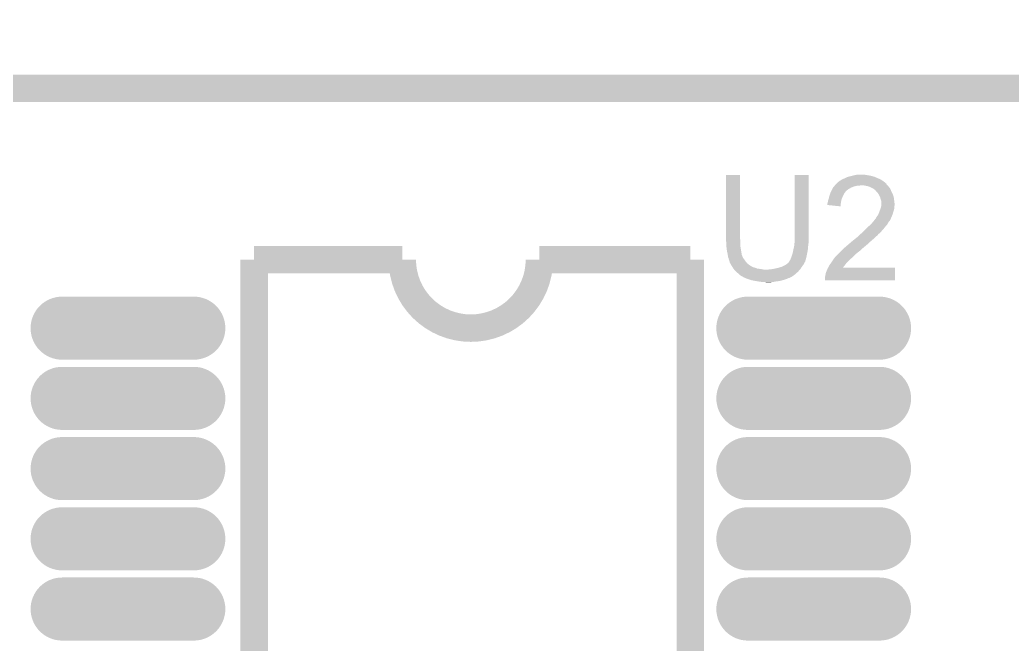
# Model space of a CAD drawing. Extents: x -0.06 to 0.95, y -0.15 to 2.11.
# Drawn here: x 0.2856 to 0.6473, y 0.5174 to 0.745 of the extents above; entities that cross this region are included whole.
import ezdxf

# ---------------------------------------------------------------- set-up
doc = ezdxf.new("R2010")
doc.units = 0
doc.layers.get('0').update_dxf_attribs({"linetype": 'CONTINUOUS'})
doc.layers.add('LORA_CLICK_V104_GTO', color=6, linetype='CONTINUOUS')
doc.layers.add('LORA_CLICK_V104_GTS', color=1, linetype='CONTINUOUS')

# ---------------------------------------------------------------- blocks, each defined once
blk = doc.blocks.new('OBLONG_10')
at = {"const_width": 0.023}
blk.add_lwpolyline([(0.024, 0), (-0.024, 0)], dxfattribs=at)
at = {"const_width": 0.0115}
for points in [[(-0.02975, 0, 1), (-0.01825, 0, 1)], [(0.01825, 0, 1), (0.02975, 0, 1)]]:
    blk.add_lwpolyline(points, format="xyb", close=True, dxfattribs=at)

msp = doc.modelspace()

# ---------------------------------------------------------------- linework, layer by layer
at = {"layer": 'LORA_CLICK_V104_GTO', "const_width": 0.01}
for points in [[(0.1, 0.72), (0.8, 0.72), (0.8, 0.74)], [(0.371, 0.427), (0.371, 0.6576)], [(0.371, 0.6576), (0.425, 0.6576)], [(0.475, 0.6576), (0.53, 0.6576)], [(0.53, 0.427), (0.53, 0.6576)]]:
    msp.add_lwpolyline(points, dxfattribs=at)
msp.add_lwpolyline([(0.425, 0.6576, 1), (0.475, 0.6576)], format="xyb", dxfattribs=at)
at = {"layer": 'LORA_CLICK_V104_GTO'}
for points in [[(0.543, 0.6654), (0.543, 0.6884), (0.5481, 0.6654), (0.5481, 0.6884)], [(0.543, 0.6884), (0.543, 0.6884), (0.5481, 0.6884), (0.543, 0.6884)], [(0.5681, 0.6662), (0.5681, 0.6884), (0.5732, 0.6662), (0.5732, 0.6884)], [(0.5681, 0.6884), (0.5681, 0.6884), (0.5732, 0.6884), (0.5681, 0.6884)], [(0.586, 0.6871), (0.5866, 0.6874), (0.59873, 0.6871), (0.59803, 0.6874)], [(0.5866, 0.6874), (0.5873, 0.6877), (0.59803, 0.6874), (0.59733, 0.6877)], [(0.5873, 0.6877), (0.58765, 0.6878), (0.59733, 0.6877), (0.5971, 0.6878)], [(0.58765, 0.6878), (0.588, 0.6879), (0.5971, 0.6878), (0.59673, 0.6879)], [(0.588, 0.6879), (0.5892, 0.6882), (0.59673, 0.6879), (0.5956, 0.6882)], [(0.5892, 0.6882), (0.5896, 0.6883), (0.5956, 0.6882), (0.595, 0.6883)], [(0.5896, 0.6883), (0.5905, 0.6885), (0.595, 0.6883), (0.5938, 0.6885)], [(0.5915, 0.6885), (0.5925, 0.6886), (0.5934, 0.6885), (0.593, 0.6886)], [(0.58176, 0.6833), (0.58204, 0.6838), (0.5877, 0.6833), (0.5886, 0.6838)], [(0.58204, 0.6838), (0.5821, 0.6839), (0.5886, 0.6838), (0.58882, 0.6839)], [(0.5821, 0.6839), (0.58235, 0.6842), (0.58882, 0.6839), (0.5895, 0.6842)], [(0.58235, 0.6842), (0.58268, 0.6846), (0.5895, 0.6842), (0.5911, 0.6846)], [(0.58268, 0.6846), (0.58277, 0.6847), (0.5918, 0.6846), (0.592, 0.6847)], [(0.58277, 0.6847), (0.5831, 0.6851), (0.6019, 0.6847), (0.6015, 0.6851)], [(0.58277, 0.6847), (0.58277, 0.6847), (0.592, 0.6847), (0.5923, 0.6847)], [(0.5831, 0.6851), (0.5834, 0.6854), (0.6015, 0.6851), (0.6014, 0.6854)], [(0.5834, 0.6854), (0.5835, 0.6855), (0.6013, 0.6854), (0.6012, 0.6855)], [(0.5834, 0.6854), (0.5834, 0.6854), (0.6014, 0.6854), (0.6013, 0.6854)], [(0.5835, 0.6855), (0.584, 0.686), (0.6012, 0.6855), (0.6006, 0.686)], [(0.584, 0.686), (0.5843, 0.6861), (0.6006, 0.686), (0.60046, 0.6861)], [(0.5843, 0.6861), (0.5846, 0.6864), (0.60046, 0.6861), (0.60004, 0.6864)], [(0.5846, 0.6864), (0.5848, 0.6865), (0.60004, 0.6864), (0.5999, 0.6865)], [(0.5848, 0.6865), (0.585, 0.6866), (0.5999, 0.6865), (0.59973, 0.6866)], [(0.585, 0.6866), (0.5855, 0.6869), (0.59973, 0.6866), (0.5992, 0.6869)], [(0.5855, 0.6869), (0.586, 0.6871), (0.5992, 0.6869), (0.59873, 0.6871)], [(0.5935, 0.6846), (0.5923, 0.6847), (0.602, 0.6846), (0.6019, 0.6847)], [(0.5946, 0.6844), (0.5935, 0.6846), (0.60215, 0.6844), (0.602, 0.6846)], [(0.59513, 0.6842), (0.5946, 0.6844), (0.6023, 0.6842), (0.60215, 0.6844)], [(0.5954, 0.6841), (0.59513, 0.6842), (0.6024, 0.6841), (0.6023, 0.6842)], [(0.5958, 0.6839), (0.5954, 0.6841), (0.6026, 0.6839), (0.6024, 0.6841)], [(0.5968, 0.6834), (0.5958, 0.6839), (0.6029, 0.6834), (0.6026, 0.6839)], [(0.5805, 0.6799), (0.58058, 0.6804), (0.5853, 0.6799), (0.5855, 0.6804)], [(0.58058, 0.6804), (0.5806, 0.6805), (0.5855, 0.6804), (0.58554, 0.6805)], [(0.5806, 0.6805), (0.58081, 0.6811), (0.58554, 0.6805), (0.5858, 0.6811)], [(0.58081, 0.6811), (0.58106, 0.6818), (0.5858, 0.6811), (0.5862, 0.6818)], [(0.58106, 0.6818), (0.5811, 0.6819), (0.5862, 0.6818), (0.58627, 0.6819)], [(0.5811, 0.6819), (0.58124, 0.6822), (0.58627, 0.6819), (0.5865, 0.6822)], [(0.58124, 0.6822), (0.58138, 0.6825), (0.5865, 0.6822), (0.5867, 0.6825)], [(0.58138, 0.6825), (0.58142, 0.6826), (0.5867, 0.6825), (0.5868, 0.6826)], [(0.58142, 0.6826), (0.5817, 0.6832), (0.5868, 0.6826), (0.58757, 0.6832)], [(0.5817, 0.6832), (0.58176, 0.6833), (0.58757, 0.6832), (0.5877, 0.6833)], [(0.5972, 0.6831), (0.5968, 0.6834), (0.60304, 0.6831), (0.6029, 0.6834)], [(0.5975, 0.6829), (0.5972, 0.6831), (0.60313, 0.6829), (0.60304, 0.6831)], [(0.5976, 0.6827), (0.5975, 0.6829), (0.60322, 0.6827), (0.60313, 0.6829)], [(0.598, 0.6823), (0.5976, 0.6827), (0.6034, 0.6823), (0.60322, 0.6827)], [(0.5983, 0.682), (0.598, 0.6823), (0.60354, 0.682), (0.6034, 0.6823)], [(0.5988, 0.6812), (0.5983, 0.682), (0.60391, 0.6812), (0.60354, 0.682)], [(0.5989, 0.681), (0.5988, 0.6812), (0.604, 0.681), (0.60391, 0.6812)], [(0.5992, 0.6804), (0.5989, 0.681), (0.60417, 0.6804), (0.604, 0.681)], [(0.59923, 0.6803), (0.5992, 0.6804), (0.6042, 0.6803), (0.60417, 0.6804)], [(0.5994, 0.6796), (0.59923, 0.6803), (0.60429, 0.6796), (0.6042, 0.6803)], [(0.58, 0.678), (0.58005, 0.6782), (0.58488, 0.678), (0.5849, 0.6782)], [(0.58, 0.6775), (0.58, 0.678), (0.58484, 0.6775), (0.58488, 0.678)], [(0.5848, 0.677), (0.58, 0.6775), (0.5848, 0.677), (0.58484, 0.6775)], [(0.58005, 0.6782), (0.5802, 0.6788), (0.5849, 0.6782), (0.585, 0.6788)], [(0.5802, 0.6788), (0.5803, 0.6793), (0.585, 0.6788), (0.58508, 0.6793)], [(0.5803, 0.6793), (0.58033, 0.6794), (0.58508, 0.6793), (0.5851, 0.6794)], [(0.58033, 0.6794), (0.5805, 0.6799), (0.5851, 0.6794), (0.5853, 0.6799)], [(0.5993, 0.676), (0.59945, 0.6765), (0.60433, 0.676), (0.6044, 0.6765)], [(0.5996, 0.679), (0.5994, 0.6796), (0.60436, 0.679), (0.60429, 0.6796)], [(0.59945, 0.6765), (0.5996, 0.677), (0.6044, 0.6765), (0.6044, 0.677)], [(0.5996, 0.6785), (0.5996, 0.679), (0.60442, 0.6785), (0.60436, 0.679)], [(0.5997, 0.6781), (0.5996, 0.6785), (0.60447, 0.6781), (0.60442, 0.6785)], [(0.5996, 0.677), (0.59961, 0.6771), (0.6044, 0.677), (0.6044, 0.6771)], [(0.59961, 0.6771), (0.59965, 0.6775), (0.6044, 0.6771), (0.6045, 0.6775)], [(0.59965, 0.6775), (0.59969, 0.6779), (0.6045, 0.6775), (0.6045, 0.6779)], [(0.59969, 0.6779), (0.5997, 0.678), (0.6045, 0.6779), (0.60449, 0.678)], [(0.5997, 0.678), (0.5997, 0.6781), (0.60449, 0.678), (0.60447, 0.6781)], [(0.5977, 0.6728), (0.59783, 0.673), (0.60322, 0.6728), (0.6033, 0.673)], [(0.59783, 0.673), (0.59803, 0.6733), (0.6033, 0.673), (0.6034, 0.6733)], [(0.59803, 0.6733), (0.5981, 0.6734), (0.6034, 0.6733), (0.6035, 0.6734)], [(0.5981, 0.6734), (0.5986, 0.6741), (0.6035, 0.6734), (0.60376, 0.6741)], [(0.5986, 0.6741), (0.59863, 0.6742), (0.60376, 0.6741), (0.6038, 0.6742)], [(0.59863, 0.6742), (0.5989, 0.675), (0.6038, 0.6742), (0.604, 0.675)], [(0.5989, 0.675), (0.59922, 0.6758), (0.604, 0.675), (0.6043, 0.6758)], [(0.59922, 0.6758), (0.5993, 0.676), (0.6043, 0.6758), (0.60433, 0.676)], [(0.5939, 0.6686), (0.5949, 0.6696), (0.6003, 0.6686), (0.6011, 0.6696)], [(0.5949, 0.6696), (0.5951, 0.6698), (0.6011, 0.6696), (0.60128, 0.6698)], [(0.5951, 0.6698), (0.5958, 0.6704), (0.60128, 0.6698), (0.6018, 0.6704)], [(0.5958, 0.6704), (0.5964, 0.6711), (0.6018, 0.6704), (0.60219, 0.6711)], [(0.5964, 0.6711), (0.59657, 0.6713), (0.60219, 0.6711), (0.6023, 0.6713)], [(0.59657, 0.6713), (0.59707, 0.6719), (0.6023, 0.6713), (0.6028, 0.6719)], [(0.59707, 0.6719), (0.5974, 0.6723), (0.6028, 0.6719), (0.603, 0.6723)], [(0.5974, 0.6723), (0.5974, 0.6724), (0.603, 0.6723), (0.60305, 0.6724)], [(0.5975, 0.6724), (0.59755, 0.6725), (0.60305, 0.6724), (0.6031, 0.6725)], [(0.59755, 0.6725), (0.5977, 0.6728), (0.6031, 0.6725), (0.60322, 0.6728)], [(0.5681, 0.6653), (0.5681, 0.6662), (0.5732, 0.6653), (0.5732, 0.6662)], [(0.5904, 0.6654), (0.591, 0.6659), (0.5971, 0.6654), (0.5976, 0.6659)], [(0.591, 0.6659), (0.5915, 0.6664), (0.5976, 0.6659), (0.5982, 0.6664)], [(0.5915, 0.6664), (0.5916, 0.6665), (0.5982, 0.6664), (0.59828, 0.6665)], [(0.5916, 0.6665), (0.59207, 0.6669), (0.59828, 0.6665), (0.5986, 0.6669)], [(0.59207, 0.6669), (0.5923, 0.6671), (0.5986, 0.6669), (0.59885, 0.6671)], [(0.5923, 0.6671), (0.59252, 0.6673), (0.59885, 0.6671), (0.5991, 0.6673)], [(0.59252, 0.6673), (0.59316, 0.6679), (0.5991, 0.6673), (0.5997, 0.6679)], [(0.59316, 0.6679), (0.59348, 0.6682), (0.5997, 0.6679), (0.5999, 0.6682)], [(0.59348, 0.6682), (0.5937, 0.6684), (0.5999, 0.6682), (0.6001, 0.6684)], [(0.5937, 0.6684), (0.5939, 0.6686), (0.6001, 0.6684), (0.6003, 0.6686)], [(0.543, 0.6651), (0.543, 0.6654), (0.54817, 0.6651), (0.5481, 0.6654)], [(0.54301, 0.665), (0.543, 0.6651), (0.5482, 0.665), (0.54817, 0.6651)], [(0.5431, 0.664), (0.54301, 0.665), (0.5482, 0.664), (0.5482, 0.665)], [(0.5431, 0.6634), (0.5431, 0.664), (0.5482, 0.6634), (0.5482, 0.664)], [(0.5431, 0.663), (0.5431, 0.6634), (0.54823, 0.663), (0.5482, 0.6634)], [(0.54319, 0.6622), (0.5431, 0.663), (0.5483, 0.6622), (0.54823, 0.663)], [(0.5432, 0.6621), (0.54319, 0.6622), (0.54832, 0.6621), (0.5483, 0.6622)], [(0.5434, 0.6605), (0.5432, 0.6621), (0.54858, 0.6605), (0.54832, 0.6621)], [(0.5677, 0.6617), (0.5679, 0.6627), (0.57292, 0.6617), (0.57299, 0.6627)], [(0.5679, 0.6627), (0.56792, 0.6629), (0.57299, 0.6627), (0.573, 0.6629)], [(0.56792, 0.6629), (0.56798, 0.6635), (0.573, 0.6629), (0.5731, 0.6635)], [(0.56798, 0.6635), (0.568, 0.6637), (0.5731, 0.6635), (0.5731, 0.6637)], [(0.568, 0.6637), (0.56809, 0.6648), (0.5731, 0.6637), (0.5731, 0.6648)], [(0.56809, 0.6648), (0.5681, 0.6649), (0.5731, 0.6648), (0.57312, 0.6649)], [(0.5681, 0.6649), (0.5681, 0.6653), (0.57312, 0.6649), (0.5732, 0.6653)], [(0.5862, 0.6619), (0.58715, 0.6627), (0.5931, 0.6619), (0.594, 0.6627)], [(0.58715, 0.6627), (0.5875, 0.663), (0.594, 0.6627), (0.59439, 0.663)], [(0.5875, 0.663), (0.58797, 0.6634), (0.59439, 0.663), (0.5949, 0.6634)], [(0.58797, 0.6634), (0.5889, 0.6642), (0.5949, 0.6634), (0.5957, 0.6642)], [(0.589, 0.6642), (0.5895, 0.6647), (0.5957, 0.6642), (0.59628, 0.6647)], [(0.5895, 0.6647), (0.5899, 0.665), (0.59628, 0.6647), (0.59663, 0.665)], [(0.5899, 0.665), (0.5904, 0.6654), (0.59663, 0.665), (0.5971, 0.6654)], [(0.5436, 0.6598), (0.5434, 0.6605), (0.5487, 0.6598), (0.54858, 0.6605)], [(0.54367, 0.6593), (0.5436, 0.6598), (0.5488, 0.6593), (0.5487, 0.6598)], [(0.5437, 0.6591), (0.54367, 0.6593), (0.54888, 0.6591), (0.5488, 0.6593)], [(0.54375, 0.6588), (0.5437, 0.6591), (0.549, 0.6588), (0.54888, 0.6591)], [(0.54377, 0.6587), (0.54375, 0.6588), (0.549, 0.6587), (0.549, 0.6588)], [(0.5438, 0.6585), (0.54377, 0.6587), (0.54913, 0.6585), (0.549, 0.6587)], [(0.54384, 0.6584), (0.5438, 0.6585), (0.5492, 0.6584), (0.54913, 0.6585)], [(0.56678, 0.6583), (0.5669, 0.6586), (0.5723, 0.6583), (0.57236, 0.6586)], [(0.5669, 0.6586), (0.5671, 0.6592), (0.57236, 0.6586), (0.57248, 0.6592)], [(0.5671, 0.6592), (0.56727, 0.6598), (0.57248, 0.6592), (0.5726, 0.6598)], [(0.56727, 0.6598), (0.5673, 0.6599), (0.5726, 0.6598), (0.57262, 0.6599)], [(0.5673, 0.6599), (0.56763, 0.6614), (0.57262, 0.6599), (0.5729, 0.6614)], [(0.56763, 0.6614), (0.5677, 0.6617), (0.5729, 0.6614), (0.57292, 0.6617)], [(0.5827, 0.6584), (0.5835, 0.6592), (0.5891, 0.6584), (0.5899, 0.6592)], [(0.5835, 0.6592), (0.5843, 0.66), (0.5899, 0.6592), (0.5908, 0.66)], [(0.5843, 0.66), (0.585, 0.6607), (0.5908, 0.66), (0.5917, 0.6607)], [(0.585, 0.6607), (0.5853, 0.661), (0.5917, 0.6607), (0.5921, 0.661)], [(0.5853, 0.661), (0.5861, 0.6618), (0.5921, 0.661), (0.5929, 0.6618)], [(0.5861, 0.6618), (0.5862, 0.6619), (0.5929, 0.6618), (0.5931, 0.6619)], [(0.544, 0.658), (0.54384, 0.6584), (0.5494, 0.658), (0.5492, 0.6584)], [(0.5441, 0.6575), (0.544, 0.658), (0.5498, 0.6575), (0.5494, 0.658)], [(0.5443, 0.6569), (0.5441, 0.6575), (0.5502, 0.6569), (0.5498, 0.6575)], [(0.5444, 0.6567), (0.5443, 0.6569), (0.55037, 0.6567), (0.5502, 0.6569)], [(0.5444, 0.6565), (0.5444, 0.6567), (0.55053, 0.6565), (0.55037, 0.6567)], [(0.54452, 0.6563), (0.5444, 0.6565), (0.5507, 0.6563), (0.55053, 0.6565)], [(0.54487, 0.6557), (0.54452, 0.6563), (0.5514, 0.6557), (0.5507, 0.6563)], [(0.5451, 0.6553), (0.54487, 0.6557), (0.55204, 0.6553), (0.5514, 0.6557)], [(0.54516, 0.6552), (0.5451, 0.6553), (0.5522, 0.6552), (0.55204, 0.6553)], [(0.54529, 0.655), (0.54516, 0.6552), (0.5525, 0.655), (0.5523, 0.6552)], [(0.54516, 0.6552), (0.54516, 0.6552), (0.5523, 0.6552), (0.5522, 0.6552)], [(0.54542, 0.6548), (0.54529, 0.655), (0.553, 0.6548), (0.5525, 0.655)], [(0.54555, 0.6546), (0.54542, 0.6548), (0.5537, 0.6546), (0.553, 0.6548)], [(0.5621, 0.6546), (0.5634, 0.655), (0.57043, 0.6546), (0.5707, 0.655)], [(0.5634, 0.655), (0.5646, 0.6556), (0.5707, 0.655), (0.57115, 0.6556)], [(0.5646, 0.6556), (0.5649, 0.6558), (0.57115, 0.6556), (0.5713, 0.6558)], [(0.5649, 0.6558), (0.5652, 0.656), (0.5713, 0.6558), (0.5714, 0.656)], [(0.5652, 0.656), (0.5657, 0.6564), (0.5714, 0.656), (0.5716, 0.6564)], [(0.5657, 0.6564), (0.5658, 0.6565), (0.5716, 0.6564), (0.57165, 0.6565)], [(0.5658, 0.6565), (0.5659, 0.6567), (0.57165, 0.6565), (0.57175, 0.6567)], [(0.5659, 0.6567), (0.566, 0.6568), (0.57175, 0.6567), (0.5718, 0.6568)], [(0.566, 0.6568), (0.5661, 0.6569), (0.5718, 0.6568), (0.5719, 0.6569)], [(0.5661, 0.6569), (0.5663, 0.6573), (0.5719, 0.6569), (0.57201, 0.6573)], [(0.5663, 0.6573), (0.5665, 0.6576), (0.57201, 0.6573), (0.5721, 0.6576)], [(0.5665, 0.6576), (0.56678, 0.6583), (0.5721, 0.6576), (0.5723, 0.6583)], [(0.58023, 0.6546), (0.5804, 0.6549), (0.5856, 0.6546), (0.58583, 0.6549)], [(0.5804, 0.6549), (0.5807, 0.6555), (0.58583, 0.6549), (0.5863, 0.6555)], [(0.5807, 0.6555), (0.5808, 0.6557), (0.5863, 0.6555), (0.58645, 0.6557)], [(0.5808, 0.6557), (0.58125, 0.6563), (0.58645, 0.6557), (0.5869, 0.6563)], [(0.58125, 0.6563), (0.5814, 0.6565), (0.5869, 0.6563), (0.5871, 0.6565)], [(0.5814, 0.6565), (0.582, 0.6574), (0.5871, 0.6565), (0.588, 0.6574)], [(0.582, 0.6574), (0.58214, 0.6576), (0.588, 0.6574), (0.5882, 0.6576)], [(0.58214, 0.6576), (0.58263, 0.6583), (0.5882, 0.6576), (0.589, 0.6583)], [(0.58263, 0.6583), (0.5827, 0.6584), (0.589, 0.6583), (0.5891, 0.6584)], [(0.54574, 0.6543), (0.54555, 0.6546), (0.5545, 0.6543), (0.5537, 0.6546)], [(0.5458, 0.6542), (0.54574, 0.6543), (0.5555, 0.6542), (0.5545, 0.6543)], [(0.54598, 0.654), (0.5458, 0.6542), (0.5565, 0.654), (0.5555, 0.6542)], [(0.54607, 0.6539), (0.54598, 0.654), (0.5577, 0.6539), (0.5565, 0.654)], [(0.5466, 0.6533), (0.54607, 0.6539), (0.56939, 0.6533), (0.56992, 0.6539)], [(0.54671, 0.6532), (0.5466, 0.6533), (0.5693, 0.6532), (0.56939, 0.6533)], [(0.54774, 0.6523), (0.54671, 0.6532), (0.5683, 0.6523), (0.5693, 0.6532)], [(0.5482, 0.6519), (0.54774, 0.6523), (0.56777, 0.6519), (0.5683, 0.6523)], [(0.5488, 0.6515), (0.5482, 0.6519), (0.56723, 0.6515), (0.56777, 0.6519)], [(0.549, 0.6514), (0.5488, 0.6515), (0.5671, 0.6514), (0.56723, 0.6515)], [(0.5492, 0.6513), (0.549, 0.6514), (0.5669, 0.6513), (0.567, 0.6514)], [(0.549, 0.6514), (0.549, 0.6514), (0.567, 0.6514), (0.5671, 0.6514)], [(0.5493, 0.6512), (0.5492, 0.6513), (0.56665, 0.6512), (0.5668, 0.6513)], [(0.5492, 0.6513), (0.5492, 0.6513), (0.5668, 0.6513), (0.5669, 0.6513)], [(0.54953, 0.6511), (0.5493, 0.6512), (0.5665, 0.6511), (0.56665, 0.6512)], [(0.5583, 0.6539), (0.5586, 0.654), (0.56992, 0.6539), (0.57001, 0.654)], [(0.5591, 0.654), (0.5596, 0.6541), (0.57001, 0.654), (0.5701, 0.6541)], [(0.5596, 0.6541), (0.5608, 0.6543), (0.5701, 0.6541), (0.57023, 0.6543)], [(0.5608, 0.6543), (0.5621, 0.6546), (0.57023, 0.6543), (0.57043, 0.6546)], [(0.5791, 0.6511), (0.5793, 0.6521), (0.6046, 0.6511), (0.6046, 0.6521)], [(0.5793, 0.6521), (0.5794, 0.6527), (0.6046, 0.6521), (0.6046, 0.6527)], [(0.5794, 0.6527), (0.5796, 0.6533), (0.6046, 0.6527), (0.6046, 0.6533)], [(0.5796, 0.6533), (0.5797, 0.6534), (0.6046, 0.6533), (0.6046, 0.6534)], [(0.5797, 0.6534), (0.5798, 0.6537), (0.6046, 0.6534), (0.6046, 0.6537)], [(0.5798, 0.6537), (0.58, 0.6542), (0.6046, 0.6537), (0.6046, 0.6542)], [(0.58, 0.6542), (0.58023, 0.6546), (0.6046, 0.6542), (0.6046, 0.6546)], [(0.58023, 0.6546), (0.58023, 0.6546), (0.6046, 0.6546), (0.5856, 0.6546)], [(0.55, 0.6509), (0.54953, 0.6511), (0.5661, 0.6509), (0.5665, 0.6511)], [(0.55023, 0.6508), (0.55, 0.6509), (0.5657, 0.6508), (0.5661, 0.6509)], [(0.5507, 0.6506), (0.55023, 0.6508), (0.5653, 0.6506), (0.5657, 0.6508)], [(0.5519, 0.6502), (0.5507, 0.6506), (0.5641, 0.6502), (0.5653, 0.6506)], [(0.5522, 0.6501), (0.5519, 0.6502), (0.56375, 0.6501), (0.5641, 0.6502)], [(0.5537, 0.6498), (0.5522, 0.6501), (0.5627, 0.6498), (0.56375, 0.6501)], [(0.55435, 0.6497), (0.5537, 0.6498), (0.5619, 0.6497), (0.5627, 0.6498)], [(0.555, 0.6496), (0.55435, 0.6497), (0.561, 0.6496), (0.5619, 0.6497)], [(0.5557, 0.6495), (0.555, 0.6496), (0.5606, 0.6495), (0.561, 0.6496)], [(0.5563, 0.6494), (0.5557, 0.6495), (0.5602, 0.6494), (0.5606, 0.6495)], [(0.5577, 0.6493), (0.5573, 0.6494), (0.5582, 0.6493), (0.5602, 0.6494)], [(0.5791, 0.65), (0.5791, 0.6511), (0.6046, 0.65), (0.6046, 0.6511)]]:
    msp.add_solid(points, dxfattribs=at)

# ---------------------------------------------------------------- block references
at = {"layer": 'LORA_CLICK_V104_GTS'}
for p in [(0.325, 0.6326), (0.575, 0.6326), (0.325, 0.607), (0.575, 0.607), (0.325, 0.5814), (0.575, 0.5814), (0.325, 0.5558), (0.575, 0.5558), (0.325, 0.5302), (0.575, 0.5302)]:
    msp.add_blockref('OBLONG_10', p, dxfattribs=at)

doc.saveas('drawing.dxf')
